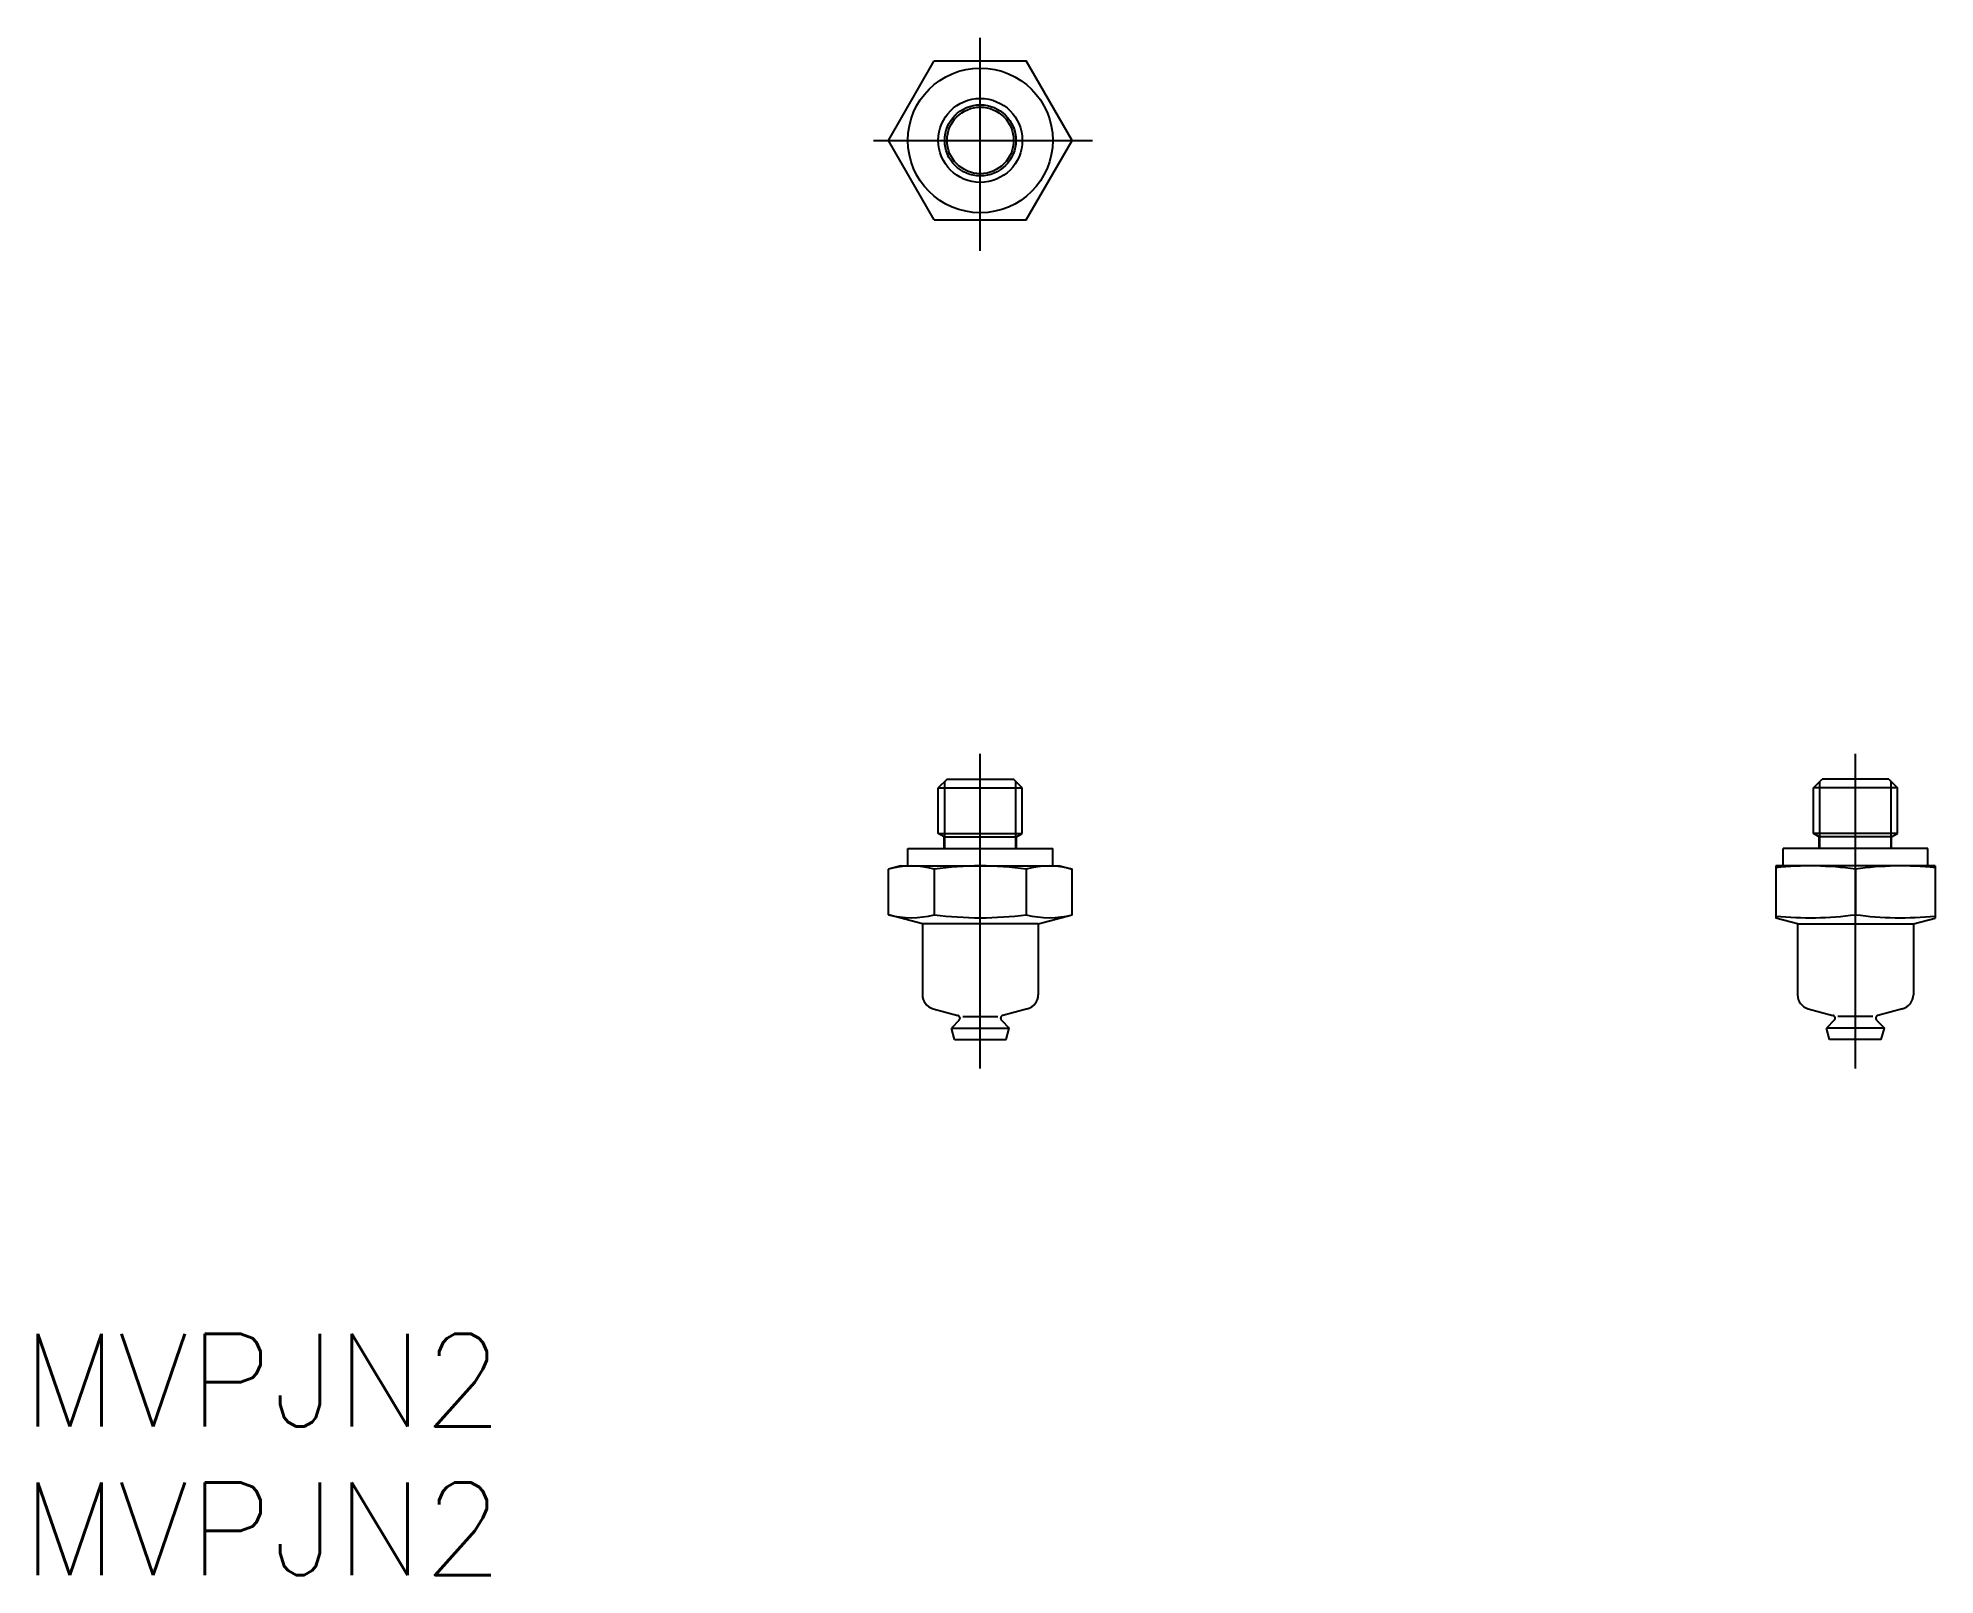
# Model space of a CAD drawing. Extents: x 93.4 to 158.9, y 127.7 to 180.8.
import ezdxf

# ---------------------------------------------------------------- set-up
doc = ezdxf.new("R2010")
doc.units = 0
doc.linetypes.add('CENTER', pattern=[17.5, 13, -1.5, 1.5, -1.5])
doc.layers.get('0').update_dxf_attribs({"linetype": 'CONTINUOUS'})
doc.layers.add('CENTER', color=1, linetype='CENTER')
doc.styles.get("Standard").update_dxf_attribs({"font": 'txt.shx', "bigfont": '@extfont2.shx'})

msp = doc.modelspace()

# ---------------------------------------------------------------- linework, layer by layer
at = {"color": 7, "linetype": 'CONTINUOUS'}
for p, q in [((122.721, 177.253), (124.308, 180.003)), ((124.308, 180.003), (127.484, 180.003)), ((129.071, 177.253), (127.484, 180.003)), ((124.308, 174.503), (122.721, 177.253)), ((127.484, 174.503), (129.071, 177.253)), ((124.308, 174.503), (127.484, 174.503)), ((124.746, 155.192), (124.446, 154.892)), ((124.446, 153.308), (124.446, 154.892)), ((124.446, 154.892), (127.346, 154.892)), ((124.746, 155.192), (127.046, 155.192)), ((127.346, 154.892), (127.046, 155.192)), ((127.346, 153.308), (127.346, 154.892)), ((154.662, 154.892), (154.962, 155.192)), ((157.562, 154.892), (154.662, 154.892)), ((154.662, 153.308), (154.662, 154.892)), ((157.262, 155.192), (154.962, 155.192)), ((157.262, 155.192), (157.562, 154.892)), ((157.562, 153.308), (157.562, 154.892)), ((124.646, 153.192), (124.446, 153.308)), ((124.446, 153.308), (127.346, 153.308)), ((127.146, 153.192), (127.346, 153.308)), ((157.562, 153.308), (154.662, 153.308)), ((154.862, 153.192), (154.662, 153.308)), ((157.362, 153.192), (157.562, 153.308)), ((123.396, 152.792), (128.396, 152.792)), ((123.396, 152.192), (123.396, 152.792)), ((124.646, 152.792), (124.646, 153.192)), ((124.646, 153.192), (127.146, 153.192)), ((127.146, 152.792), (127.146, 153.192)), ((128.396, 152.192), (128.396, 152.792)), ((153.612, 152.192), (153.612, 152.792)), ((158.612, 152.792), (153.612, 152.792)), ((157.362, 153.192), (154.862, 153.192)), ((154.862, 152.792), (154.862, 153.192)), ((157.362, 152.792), (157.362, 153.192)), ((158.612, 152.192), (158.612, 152.792)), ((123.146, 152.192), (122.721, 152.078)), ((122.721, 150.507), (122.721, 152.078)), ((123.146, 152.192), (128.646, 152.192)), ((124.308, 152.078), (124.308, 150.507)), ((127.484, 152.078), (127.484, 150.507)), ((128.646, 152.192), (129.071, 152.078)), ((129.071, 150.507), (129.071, 152.078)), ((158.862, 152.192), (153.362, 152.192)), ((153.362, 152.192), (153.362, 150.393)), ((156.112, 152.078), (156.112, 150.507)), ((158.862, 152.192), (158.862, 150.393)), ((123.896, 150.192), (122.721, 150.507)), ((127.896, 150.192), (123.896, 150.192)), ((123.896, 150.192), (123.896, 147.743)), ((127.896, 150.192), (129.071, 150.507)), ((127.896, 150.192), (127.896, 147.743)), ((154.112, 150.192), (153.362, 150.393)), ((154.112, 150.192), (154.112, 147.743)), ((154.112, 150.192), (158.112, 150.192)), ((158.112, 150.192), (158.862, 150.393)), ((158.112, 150.192), (158.112, 147.743)), ((124.267, 147.26), (125.122, 147.03)), ((125.167, 146.863), (124.896, 146.592)), ((125.289, 146.986), (126.503, 146.986)), ((126.625, 146.863), (126.896, 146.592)), ((127.525, 147.26), (126.67, 147.03)), ((154.483, 147.26), (155.338, 147.03)), ((155.383, 146.863), (155.112, 146.592)), ((156.719, 146.986), (155.505, 146.986)), ((156.841, 146.863), (157.112, 146.592)), ((157.741, 147.26), (156.886, 147.03)), ((125.003, 146.192), (124.896, 146.592)), ((124.896, 146.592), (126.896, 146.592)), ((125.003, 146.192), (126.789, 146.192)), ((126.789, 146.192), (126.896, 146.592)), ((157.112, 146.592), (155.112, 146.592)), ((155.219, 146.192), (155.112, 146.592)), ((157.005, 146.192), (155.219, 146.192)), ((157.005, 146.192), (157.112, 146.592))]:
    msp.add_line(p, q, dxfattribs=at)
at = {"color": 3, "linetype": 'CONTINUOUS'}
for p, q in [((124.667, 152.792), (124.667, 155.113)), ((127.126, 152.792), (127.126, 155.113)), ((154.882, 152.792), (154.882, 155.113)), ((157.341, 152.792), (157.341, 155.113))]:
    msp.add_line(p, q, dxfattribs=at)
at = {"color": 7, "linetype": 'CONTINUOUS'}
for radius in [2.5, 1.45, 1.15]:
    msp.add_circle((125.896, 177.253), radius, dxfattribs=at)
at = {"color": 3, "linetype": 'CONTINUOUS'}
msp.add_circle((125.896, 177.253), 1.23, dxfattribs=at)
at = {"color": 7, "linetype": 'CONTINUOUS'}
for centre, radius, start, end in [((123.514, 149.371), 2.821, 73.65711, 106.34289), ((125.896, 141.078), 11.114, 81.78679, 98.21321), ((128.278, 149.371), 2.821, 73.65711, 106.34289), ((154.524, 141.078), 11.114, 81.78679, 96.00289), ((157.7, 141.078), 11.114, 83.99711, 98.21321), ((123.514, 153.47), 3.067, 255, 285), ((125.896, 162.515), 12.112, 262.46773, 277.53227), ((128.278, 153.47), 3.067, 255, 285), ((154.524, 162.515), 12.112, 264.49339, 277.53227), ((157.7, 162.515), 12.112, 262.46773, 275.50661), ((124.396, 147.743), 0.5, 180, 255), ((127.396, 147.743), 0.5, 285, 0), ((154.612, 147.743), 0.5, 180, 255), ((157.612, 147.743), 0.5, 285, 0), ((125.096, 146.934), 0.1, 315, 75), ((126.696, 146.934), 0.1, 105, 225), ((155.312, 146.934), 0.1, 315, 75), ((156.912, 146.934), 0.1, 105, 225)]:
    msp.add_arc(centre, radius, start, end, dxfattribs=at)
at = {"layer": 'CENTER', "color": 1, "linetype": 'CENTER'}
for p, q in [((125.896, 173.442), (125.896, 180.792)), ((122.211, 177.253), (129.767, 177.253)), ((125.896, 145.192), (125.896, 156.06)), ((156.112, 145.192), (156.112, 156.06))]:
    msp.add_line(p, q, dxfattribs=at)

# ---------------------------------------------------------------- texts
at = {"linetype": 'CONTINUOUS'}
for p in [(92.809, 132.832), (92.809, 127.698)]:
    msp.add_text('MVPJN2', height=3.2, dxfattribs=at).set_placement(p)

doc.saveas('drawing.dxf')
